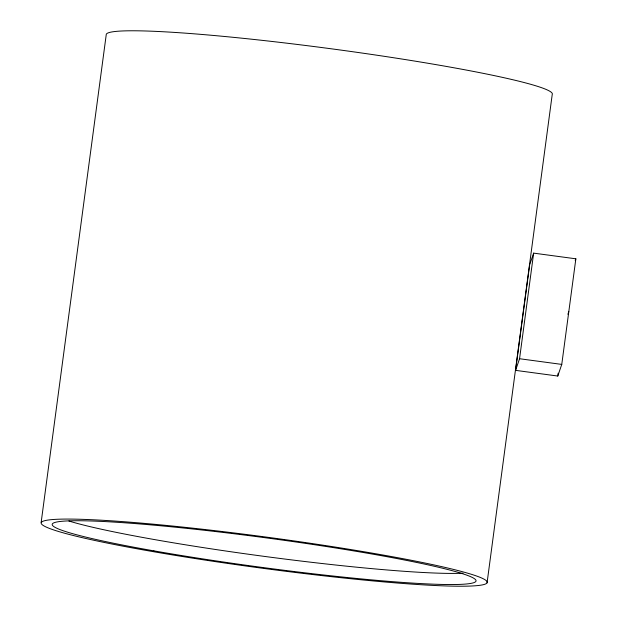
<?xml version="1.0" encoding="UTF-8"?>
<svg xmlns="http://www.w3.org/2000/svg" width="617" height="617" viewBox="0 0 617 617"><rect width="100%" height="100%" fill="white"/><g stroke="black" fill="none" stroke-linecap="round" stroke-linejoin="round"><path stroke-width="0.93" d="M41.146 522.483L106.301 34.205A225.066 15.703 7.6 0 1 337.036 49.568A225.066 15.703 7.6 0 1 552.223 94.517L487.075 582.795A225.066 15.703 7.6 0 1 145.897 550.372A225.066 15.703 7.6 0 1 159.363 524.751A225.066 15.703 7.6 0 1 487.075 582.795M515.573 370.362L529.664 264.762L533.651 253.132L575.854 258.808L561.763 364.408L557.776 376.038L515.573 370.362L519.56 358.732L533.651 253.132M557.776 376.038L558.154 373.208M575.237 260.598L575.854 258.808M567.887 314.292L568.805 311.608M519.56 358.732L561.763 364.408M463.035 573.193A213.814 14.916 7.6 0 1 266.575 556.688A213.814 14.916 7.6 0 1 68.88 520.995M153.895 550.858A213.814 14.916 7.6 0 0 475.992 581.121A213.814 14.916 7.6 0 0 162.441 525.939A213.814 14.916 7.6 0 0 153.895 550.858"/></g></svg>
